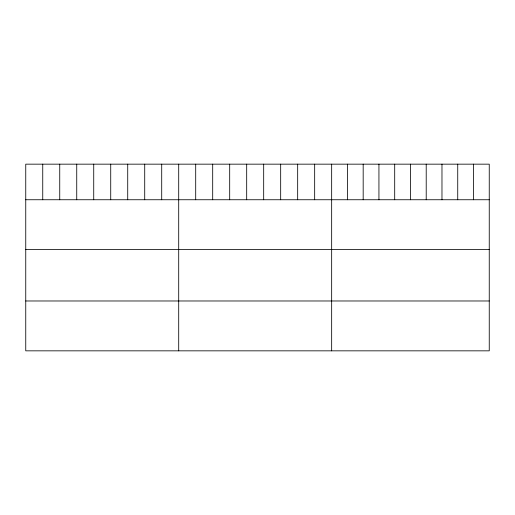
<?xml version="1.0" encoding="UTF-8"?>
<svg xmlns="http://www.w3.org/2000/svg" width="515" height="515" viewBox="0 0 515 515"><rect width="100%" height="100%" fill="white"/><g stroke="black" fill="none" stroke-linecap="round" stroke-linejoin="round"><path stroke-width="0.77" d="M489.25 199.743L489.25 350.837L25.75 350.837L25.75 164.163L489.25 164.163L489.25 199.743L25.75 199.743M25.75 249.601L489.25 249.601M25.75 300.979L489.25 300.979M473.491 164.163L473.491 199.743M457.732 164.163L457.732 199.743M441.973 164.163L441.973 199.743M426.214 164.163L426.214 199.743M410.455 164.163L410.455 199.743M394.696 164.163L394.696 199.743M378.937 164.163L378.937 199.743M363.178 164.163L363.178 199.743M347.419 164.163L347.419 199.743M331.66 164.163L331.66 350.837M314.665 164.163L314.665 199.743M297.67 164.163L297.67 199.743M280.675 164.163L280.675 199.743M263.68 164.163L263.68 199.743M246.685 164.163L246.685 199.743M229.69 164.163L229.69 199.743M212.695 164.163L212.695 199.743M195.7 164.163L195.7 199.743M178.705 164.163L178.705 350.837M161.71 164.163L161.71 199.743M144.715 164.163L144.715 199.743M127.72 164.163L127.72 199.743M110.725 164.163L110.725 199.743M93.73 164.163L93.73 199.743M76.735 164.163L76.735 199.743M59.74 164.163L59.74 199.743M42.745 164.163L42.745 199.743"/></g></svg>
